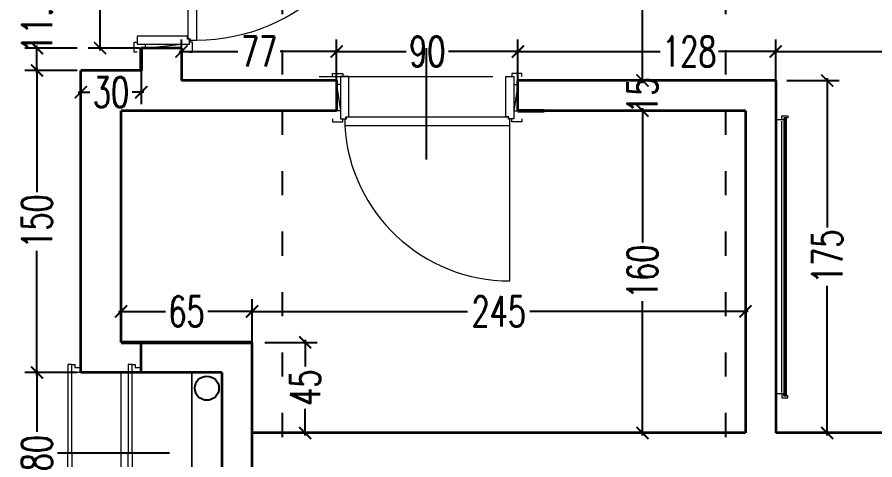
# Model space of a CAD drawing. Header units: centimetres. Extents: x -3207095 to 15275363, y -32656 to 4798027.
# Drawn here: x 693070.3 to 693496.1, y 4437580.4 to 4437800.2 of the extents above; entities that cross this region are included whole.
import ezdxf

# ---------------------------------------------------------------- set-up
doc = ezdxf.new("R2010")
doc.units = ezdxf.units.CM
doc.linetypes.add('ACAD_ISO03W100', pattern=[30, 12, -18])
doc.linetypes.add('DUZ', pattern=[500, 500])
doc.layers.get('0').update_dxf_attribs({"color": 1, "linetype": 'DUZ'})
for name, color, linetype in [('0 MC MAHAL', 94, 'Continuous'), ('DIM', 1, 'DUZ'), ('pen.kap.olc', 205, 'Continuous'), ('TESİSAT', 57, 'Continuous')]:
    doc.layers.add(name, color=color, linetype=linetype)
for name, color, linetype, lineweight in [('DUV', 220, 'Continuous', 50), ('DUVAR', 7, 'Continuous', 35), ('FE_MOBTEF.2', 33, 'Continuous', 18), ('iç duvar', 7, 'Continuous', 50), ('KAPEN', 151, 'Continuous', 9)]:
    doc.layers.add(name, color=color, linetype=linetype, lineweight=lineweight)
doc.styles.add('DIM', font='ROMANSTW.SHX', dxfattribs={"width": 0.7})
doc.dimstyles.new('1_100', dxfattribs={"dimtxt": 15, "dimasz": 6, "dimexe": 6, "dimexo": 0, "dimgap": 2, "dimtad": 0, "dimdec": 1, "dimzin": 11, "dimdsep": 46, "dimtxsty": 'DIM', "dimblk": 'ARCHTICK', "dimcen": 3, "dimdle": 1.25, "dimclrt": 2, "dimadec": 0, "dimazin": 0, "dimtfac": 1.25, "dimtdec": 1, "dimtix": 1, "dimtofl": 0, "dimtmove": 1, "dimatfit": 3, "dimldrblk": 'ARCHTICK', "dimfxl": 20, "dimfxlon": 1, "dimtolj": 1, "dimtzin": 0, "dimarcsym": 0})

# ---------------------------------------------------------------- blocks, each defined once
blk = doc.blocks.new('new block')
at = {"layer": 'KAPEN'}
for p, q in [((105202.0528, 48261.8596), (105202.0198, 48261.8596)), ((105202.0528, 48261.8526), (105202.0528, 48261.8596)), ((105202.0628, 48261.8526), (105202.0528, 48261.8526)), ((105202.0628, 48261.0466), (105202.0628, 48261.8526)), ((105202.0528, 48261.0466), (105202.0628, 48261.0466)), ((105202.0528, 48261.0396), (105202.0528, 48261.0466)), ((105201.2498, 48261.0396), (105202.0528, 48261.0396))]:
    blk.add_line(p, q, dxfattribs=at)
for points in [[(105202.0548, 48261.9196), (105202.0398, 48261.9196), (105202.0398, 48261.8696), (105202.0548, 48261.8696)], [(105202.2248, 48261.8796), (105202.2248, 48261.8996), (105202.0948, 48261.8796), (105202.0948, 48261.8996)], [(105202.2648, 48261.9196), (105202.2798, 48261.9196), (105202.2798, 48261.8696), (105202.2648, 48261.8696)], [(105202.0198, 48261.0396), (105202.0198, 48261.8596)], [(105202.0548, 48260.9796), (105202.0398, 48260.9796), (105202.0398, 48261.0296), (105202.0548, 48261.0296)], [(105202.2248, 48261.0196), (105202.2248, 48260.9996), (105202.0948, 48261.0196), (105202.0948, 48260.9996)], [(105202.2648, 48260.9796), (105202.2798, 48260.9796), (105202.2798, 48261.0296), (105202.2648, 48261.0296)]]:
    blk.add_lwpolyline(points, dxfattribs=at)
for points in [[(105202.0548, 48261.8796), (105202.0548, 48261.8546), (105202.0648, 48261.8546), (105202.0648, 48261.8396), (105202.2648, 48261.8396), (105202.2648, 48261.8796)], [(105202.0548, 48261.0196), (105202.0548, 48261.0446), (105202.0648, 48261.0446), (105202.0648, 48261.0596), (105202.2648, 48261.0596), (105202.2648, 48261.0196)]]:
    blk.add_lwpolyline(points, close=True, dxfattribs=at)
blk.add_arc((105202.0715, 48261.0396), 0.8216, 93.6023, 180, dxfattribs=at)
blk = doc.blocks.new('K210')
for p, q in [((0.04, 0.985), (0.04, 0.032)), ((0.96, 0.032), (0.96, 0.065)), ((0.04, 0.032), (0.047, 0.032)), ((0.047, 0.032), (0.047, 0.022)), ((0.047, 0.022), (0.953, 0.022)), ((0.953, 0.032), (0.96, 0.032)), ((0.953, 0.022), (0.953, 0.032))]:
    blk.add_line(p, q)
for points in [[(-0.02, 0.03), (-0.02, 0.045), (0.03, 0.045), (0.03, 0.03)], [(0.04, 0.065), (0.96, 0.065)], [(1.02, 0.03), (1.02, 0.045), (0.97, 0.045), (0.97, 0.03)], [(0.02, -0.19), (0, -0.19), (0.02, -0.01), (0, -0.01)], [(0.98, -0.19), (1, -0.19), (0.98, -0.01), (1, -0.01)], [(-0.02, -0.23), (-0.02, -0.245), (0.03, -0.245), (0.03, -0.23)], [(1.02, -0.23), (1.02, -0.245), (0.97, -0.245), (0.97, -0.23)]]:
    blk.add_lwpolyline(points)
for points in [[(0.02, 0.03), (0.045, 0.03), (0.045, 0.02), (0.06, 0.02), (0.06, -0.23), (0.02, -0.23)], [(0.98, 0.03), (0.955, 0.03), (0.955, 0.02), (0.94, 0.02), (0.94, -0.23), (0.98, -0.23)]]:
    blk.add_lwpolyline(points, close=True)
blk.add_arc((0.04, 0.065), 0.92, 0, 90)
blk = doc.blocks.new('rgtkjıtdkfgölv')
at = {"layer": 'FE_MOBTEF.2'}
for p, q in [((104445.9079, 48877.9319), (104445.8879, 48877.9319)), ((104445.8879, 48877.9319), (104445.8879, 48877.9019)), ((104445.8979, 48877.9139), (104445.8979, 48877.9219)), ((104445.8979, 48877.9219), (104447.2779, 48877.9219)), ((104445.8979, 48877.9219), (104445.9079, 48877.9219)), ((104445.8979, 48877.9019), (104445.8979, 48877.9219)), ((104445.9076, 48877.9319), (104445.9076, 48877.9619)), ((104445.9079, 48877.9219), (104445.9079, 48877.9319)), ((104447.2612, 48877.9319), (104445.9143, 48877.9319)), ((104447.2679, 48877.9319), (104447.2679, 48877.9619)), ((104447.2679, 48877.9319), (104447.2879, 48877.9319)), ((104447.2679, 48877.9219), (104447.2679, 48877.9319)), ((104447.2779, 48877.9219), (104447.2679, 48877.9219)), ((104447.2779, 48877.9019), (104447.2779, 48877.9219)), ((104447.2779, 48877.9219), (104447.2779, 48877.9139)), ((104447.2879, 48877.9319), (104447.2879, 48877.9019)), ((104445.8879, 48877.9019), (104445.8979, 48877.9019)), ((104445.8979, 48877.9079), (104445.8979, 48877.9139)), ((104445.8979, 48877.9139), (104447.2779, 48877.9139)), ((104447.2779, 48877.9139), (104445.8979, 48877.9139)), ((104447.2779, 48877.9079), (104445.8979, 48877.9079)), ((104447.2779, 48877.9139), (104447.2779, 48877.9079)), ((104447.2879, 48877.9019), (104447.2779, 48877.9019))]:
    blk.add_line(p, q, dxfattribs=at)
blk = doc.blocks.new('_ArchTick')
at = {"color": 0, "linetype": 'ByBlock', "const_width": 0.15}
blk.add_lwpolyline([(-0.5, -0.5), (0.5, 0.5)], dxfattribs=at)
blk = doc.blocks.new('*D4626')
at = {"layer": 'Defpoints', "color": 0, "linetype": 'Continuous', "lineweight": 5, "transparency": 16777216}
for p in [(693080.17, 4437623.74), (693101.93, 4437623.74), (693101.93, 4437543.74)]:
    blk.add_point(p, dxfattribs=at)
at = {"layer": 'DIM', "color": 0, "linetype": 'Continuous', "lineweight": -2, "transparency": 16777216}
for p, q in [((693100.17, 4437623.74), (693074.17, 4437623.74)), ((693080.17, 4437624.99), (693080.17, 4437594.24)), ((693080.17, 4437542.49), (693080.17, 4437573.24)), ((693100.17, 4437543.74), (693074.17, 4437543.74))]:
    blk.add_line(p, q, dxfattribs=at)
at = {"layer": 'DIM', "color": 0, "linetype": 'Continuous', "lineweight": -2, "transparency": 16777216, "xscale": 6, "yscale": 6, "zscale": 6}
for p, rotation in [((693080.17, 4437623.74), 90), ((693080.17, 4437543.74), 270)]:
    blk.add_blockref('_ArchTick', p, dxfattribs=dict(at, rotation=rotation))
at = {"layer": 'DIM', "color": 2, "linetype": 'Continuous', "lineweight": 5, "transparency": 16777216, "insert": (693080.17, 4437583.74), "char_height": 15, "attachment_point": 5, "rotation": 90, "style": 'DIM'}
blk.add_mtext('\\A1;80', dxfattribs=at)
blk = doc.blocks.new('*D4627')
at = {"layer": 'Defpoints', "color": 0, "linetype": 'Continuous', "lineweight": 5, "transparency": 16777216}
for p in [(693080.17, 4437773.74), (693101.93, 4437773.74), (693101.93, 4437623.74)]:
    blk.add_point(p, dxfattribs=at)
at = {"layer": 'DIM', "color": 0, "linetype": 'Continuous', "lineweight": -2, "transparency": 16777216}
for p, q in [((693100.17, 4437773.74), (693074.17, 4437773.74)), ((693080.17, 4437774.99), (693080.17, 4437713.24)), ((693080.17, 4437622.49), (693080.17, 4437684.24)), ((693100.17, 4437623.74), (693074.17, 4437623.74))]:
    blk.add_line(p, q, dxfattribs=at)
at = {"layer": 'DIM', "color": 0, "linetype": 'Continuous', "lineweight": -2, "transparency": 16777216, "xscale": 6, "yscale": 6, "zscale": 6}
for p, rotation in [((693080.17, 4437773.74), 90), ((693080.17, 4437623.74), 270)]:
    blk.add_blockref('_ArchTick', p, dxfattribs=dict(at, rotation=rotation))
at = {"layer": 'DIM', "color": 2, "linetype": 'Continuous', "lineweight": 5, "transparency": 16777216, "insert": (693080.17, 4437698.74), "char_height": 15, "attachment_point": 5, "rotation": 90, "style": 'DIM'}
blk.add_mtext('\\A1;150', dxfattribs=at)
blk = doc.blocks.new('*D4628')
at = {"layer": 'Defpoints', "color": 0, "linetype": 'Continuous', "lineweight": 5, "transparency": 16777216}
for p in [(693111.52, 4437884.85), (693131.93, 4437884.85), (693131.93, 4437784.85)]:
    blk.add_point(p, dxfattribs=at)
at = {"layer": 'DIM', "color": 0, "linetype": 'Continuous', "lineweight": -2, "transparency": 16777216}
for p, q in [((693131.52, 4437884.85), (693105.52, 4437884.85)), ((693111.52, 4437886.1), (693111.52, 4437849.35)), ((693111.52, 4437783.6), (693111.52, 4437820.35)), ((693131.52, 4437784.85), (693105.52, 4437784.85))]:
    blk.add_line(p, q, dxfattribs=at)
at = {"layer": 'DIM', "color": 0, "linetype": 'Continuous', "lineweight": -2, "transparency": 16777216, "xscale": 6, "yscale": 6, "zscale": 6}
for p, rotation in [((693111.52, 4437884.85), 90), ((693111.52, 4437784.85), 270)]:
    blk.add_blockref('_ArchTick', p, dxfattribs=dict(at, rotation=rotation))
at = {"layer": 'DIM', "color": 2, "linetype": 'Continuous', "lineweight": 5, "transparency": 16777216, "insert": (693111.52, 4437834.85), "char_height": 15, "attachment_point": 5, "rotation": 90, "style": 'DIM'}
blk.add_mtext('\\A1;100', dxfattribs=at)
blk = doc.blocks.new('*D4630')
at = {"layer": 'Defpoints', "color": 0, "linetype": 'Continuous', "lineweight": 5, "transparency": 16777216}
for p in [(693080.17, 4437784.85), (693105.52, 4437784.85), (693101.93, 4437773.74)]:
    blk.add_point(p, dxfattribs=at)
at = {"layer": 'DIM', "color": 0, "linetype": 'Continuous', "lineweight": -2, "transparency": 16777216}
for p, q in [((693100.17, 4437784.85), (693074.17, 4437784.85)), ((693080.17, 4437772.49), (693080.17, 4437786.1)), ((693100.17, 4437773.74), (693074.17, 4437773.74))]:
    blk.add_line(p, q, dxfattribs=at)
at = {"layer": 'DIM', "color": 0, "linetype": 'Continuous', "lineweight": -2, "transparency": 16777216, "xscale": 6, "yscale": 6, "zscale": 6}
for p, rotation in [((693080.17, 4437784.85), 90), ((693080.17, 4437773.74), 270)]:
    blk.add_blockref('_ArchTick', p, dxfattribs=dict(at, rotation=rotation))
at = {"layer": 'DIM', "color": 2, "linetype": 'Continuous', "lineweight": 5, "transparency": 16777216, "insert": (693080.17, 4437798.25), "char_height": 15, "attachment_point": 5, "rotation": 90, "style": 'DIM'}
blk.add_mtext('\\A1;11.1', dxfattribs=at)
blk = doc.blocks.new('*D4642')
at = {"layer": 'Defpoints', "color": 0, "linetype": 'Continuous', "lineweight": 5, "transparency": 16777216}
for p in [(693101.93, 4437773.74), (693131.93, 4437773.74), (693101.93, 4437762.94)]:
    blk.add_point(p, dxfattribs=at)
at = {"layer": 'DIM', "color": 0, "linetype": 'Continuous', "lineweight": -2, "transparency": 16777216}
for p, q in [((693101.93, 4437773.74), (693101.93, 4437756.94)), ((693131.93, 4437773.74), (693131.93, 4437756.94)), ((693100.68, 4437762.94), (693106.43, 4437762.94)), ((693133.18, 4437762.94), (693127.43, 4437762.94))]:
    blk.add_line(p, q, dxfattribs=at)
at = {"layer": 'DIM', "color": 0, "linetype": 'Continuous', "lineweight": -2, "transparency": 16777216, "xscale": 6, "yscale": 6, "zscale": 6, "rotation": 180}
blk.add_blockref('_ArchTick', (693101.93, 4437762.94), dxfattribs=at)
at = {"layer": 'DIM', "color": 0, "linetype": 'Continuous', "lineweight": -2, "transparency": 16777216, "xscale": 6, "yscale": 6, "zscale": 6}
blk.add_blockref('_ArchTick', (693131.93, 4437762.94), dxfattribs=at)
at = {"layer": 'DIM', "color": 2, "linetype": 'Continuous', "lineweight": 5, "transparency": 16777216, "insert": (693116.93, 4437762.94), "char_height": 15, "attachment_point": 5, "style": 'DIM'}
blk.add_mtext('\\A1;30', dxfattribs=at)
blk = doc.blocks.new('*D4662')
at = {"layer": 'Defpoints', "color": 0, "linetype": 'Continuous', "lineweight": 5, "transparency": 16777216}
for p in [(693396.93, 4437890.74), (693380.78, 4437768.74), (693396.93, 4437768.74)]:
    blk.add_point(p, dxfattribs=at)
at = {"layer": 'DIM', "color": 0, "linetype": 'Continuous', "lineweight": -2, "transparency": 16777216}
for p, q in [((693380.78, 4437891.99), (693380.78, 4437844.24)), ((693396.93, 4437890.74), (693374.78, 4437890.74)), ((693380.78, 4437767.49), (693380.78, 4437815.24)), ((693396.93, 4437768.74), (693374.78, 4437768.74))]:
    blk.add_line(p, q, dxfattribs=at)
at = {"layer": 'DIM', "color": 0, "linetype": 'Continuous', "lineweight": -2, "transparency": 16777216, "xscale": 6, "yscale": 6, "zscale": 6}
for p, rotation in [((693380.78, 4437890.74), 90), ((693380.78, 4437768.74), 270)]:
    blk.add_blockref('_ArchTick', p, dxfattribs=dict(at, rotation=rotation))
at = {"layer": 'DIM', "color": 2, "linetype": 'Continuous', "lineweight": 5, "transparency": 16777216, "insert": (693380.78, 4437829.74), "char_height": 15, "attachment_point": 5, "rotation": 90, "style": 'DIM'}
blk.add_mtext('\\A1;122', dxfattribs=at)
blk = doc.blocks.new('*D4663')
at = {"layer": 'Defpoints', "color": 0, "linetype": 'Continuous', "lineweight": 5, "transparency": 16777216}
for p in [(693446.93, 4437768.74), (693446.93, 4437593.74), (693472.5, 4437593.74)]:
    blk.add_point(p, dxfattribs=at)
at = {"layer": 'DIM', "color": 0, "linetype": 'Continuous', "lineweight": -2, "transparency": 16777216}
for p, q in [((693452.5, 4437768.74), (693478.5, 4437768.74)), ((693472.5, 4437769.99), (693472.5, 4437695.74)), ((693472.5, 4437592.49), (693472.5, 4437666.74)), ((693452.5, 4437593.74), (693478.5, 4437593.74))]:
    blk.add_line(p, q, dxfattribs=at)
at = {"layer": 'DIM', "color": 0, "linetype": 'Continuous', "lineweight": -2, "transparency": 16777216, "xscale": 6, "yscale": 6, "zscale": 6}
for p, rotation in [((693472.5, 4437768.74), 90), ((693472.5, 4437593.74), 270)]:
    blk.add_blockref('_ArchTick', p, dxfattribs=dict(at, rotation=rotation))
at = {"layer": 'DIM', "color": 2, "linetype": 'Continuous', "lineweight": 5, "transparency": 16777216, "insert": (693472.5, 4437681.24), "char_height": 15, "attachment_point": 5, "rotation": 90, "style": 'DIM'}
blk.add_mtext('\\A1;175', dxfattribs=at)
blk = doc.blocks.new('*D4664')
at = {"layer": 'Defpoints', "color": 0, "linetype": 'Continuous', "lineweight": 5, "transparency": 16777216}
for p in [(693431.93, 4437654.13), (693186.93, 4437638.74), (693431.93, 4437638.74)]:
    blk.add_point(p, dxfattribs=at)
at = {"layer": 'DIM', "color": 0, "linetype": 'Continuous', "lineweight": -2, "transparency": 16777216}
for p, q in [((693186.93, 4437638.74), (693186.93, 4437660.13)), ((693431.93, 4437638.74), (693431.93, 4437660.13)), ((693185.68, 4437654.13), (693293.93, 4437654.13)), ((693433.18, 4437654.13), (693324.93, 4437654.13))]:
    blk.add_line(p, q, dxfattribs=at)
at = {"layer": 'DIM', "color": 0, "linetype": 'Continuous', "lineweight": -2, "transparency": 16777216, "xscale": 6, "yscale": 6, "zscale": 6, "rotation": 180}
blk.add_blockref('_ArchTick', (693186.93, 4437654.13), dxfattribs=at)
at = {"layer": 'DIM', "color": 0, "linetype": 'Continuous', "lineweight": -2, "transparency": 16777216, "xscale": 6, "yscale": 6, "zscale": 6}
blk.add_blockref('_ArchTick', (693431.93, 4437654.13), dxfattribs=at)
at = {"layer": 'DIM', "color": 2, "linetype": 'Continuous', "lineweight": 5, "transparency": 16777216, "insert": (693309.43, 4437654.13), "char_height": 15, "attachment_point": 5, "style": 'DIM'}
blk.add_mtext('\\A1;245', dxfattribs=at)
blk = doc.blocks.new('*D4665')
at = {"layer": 'Defpoints', "color": 0, "linetype": 'Continuous', "lineweight": 5, "transparency": 16777216}
for p in [(693121.93, 4437654.13), (693121.93, 4437638.74), (693186.93, 4437638.74)]:
    blk.add_point(p, dxfattribs=at)
at = {"layer": 'DIM', "color": 0, "linetype": 'Continuous', "lineweight": -2, "transparency": 16777216}
for p, q in [((693121.93, 4437638.74), (693121.93, 4437660.13)), ((693186.93, 4437638.74), (693186.93, 4437660.13)), ((693120.68, 4437654.13), (693143.93, 4437654.13)), ((693188.18, 4437654.13), (693164.93, 4437654.13))]:
    blk.add_line(p, q, dxfattribs=at)
at = {"layer": 'DIM', "color": 0, "linetype": 'Continuous', "lineweight": -2, "transparency": 16777216, "xscale": 6, "yscale": 6, "zscale": 6, "rotation": 180}
blk.add_blockref('_ArchTick', (693121.93, 4437654.13), dxfattribs=at)
at = {"layer": 'DIM', "color": 0, "linetype": 'Continuous', "lineweight": -2, "transparency": 16777216, "xscale": 6, "yscale": 6, "zscale": 6}
blk.add_blockref('_ArchTick', (693186.93, 4437654.13), dxfattribs=at)
at = {"layer": 'DIM', "color": 2, "linetype": 'Continuous', "lineweight": 5, "transparency": 16777216, "insert": (693154.43, 4437654.13), "char_height": 15, "attachment_point": 5, "style": 'DIM'}
blk.add_mtext('\\A1;65', dxfattribs=at)
blk = doc.blocks.new('*D4666')
at = {"layer": 'Defpoints', "color": 0, "linetype": 'Continuous', "lineweight": 5, "transparency": 16777216}
for p in [(693396.93, 4437768.74), (693380.78, 4437753.74), (693396.93, 4437753.74)]:
    blk.add_point(p, dxfattribs=at)
at = {"layer": 'DIM', "color": 0, "linetype": 'Continuous', "lineweight": -2, "transparency": 16777216}
for p, q in [((693380.78, 4437768.74), (693380.78, 4437774.74)), ((693396.93, 4437768.74), (693374.78, 4437768.74)), ((693396.93, 4437753.74), (693374.78, 4437753.74)), ((693380.78, 4437753.74), (693380.78, 4437747.74))]:
    blk.add_line(p, q, dxfattribs=at)
at = {"layer": 'DIM', "color": 0, "linetype": 'Continuous', "lineweight": -2, "transparency": 16777216, "xscale": 6, "yscale": 6, "zscale": 6}
for p, rotation in [((693380.78, 4437768.74), 270), ((693380.78, 4437753.74), 90)]:
    blk.add_blockref('_ArchTick', p, dxfattribs=dict(at, rotation=rotation))
at = {"layer": 'DIM', "color": 2, "linetype": 'Continuous', "lineweight": 5, "transparency": 16777216, "insert": (693380.78, 4437761.24), "char_height": 15, "attachment_point": 5, "rotation": 90, "style": 'DIM'}
blk.add_mtext('\\A1;15', dxfattribs=at)
blk = doc.blocks.new('*D4668')
at = {"layer": 'Defpoints', "color": 0, "linetype": 'Continuous', "lineweight": 5, "transparency": 16777216}
for p in [(693396.93, 4437753.74), (693380.78, 4437593.74), (693383.29, 4437593.74)]:
    blk.add_point(p, dxfattribs=at)
at = {"layer": 'DIM', "color": 0, "linetype": 'Continuous', "lineweight": -2, "transparency": 16777216}
for p, q in [((693380.78, 4437754.99), (693380.78, 4437688.24)), ((693396.93, 4437753.74), (693374.78, 4437753.74)), ((693380.78, 4437592.49), (693380.78, 4437659.24)), ((693383.29, 4437593.74), (693374.78, 4437593.74))]:
    blk.add_line(p, q, dxfattribs=at)
at = {"layer": 'DIM', "color": 0, "linetype": 'Continuous', "lineweight": -2, "transparency": 16777216, "xscale": 6, "yscale": 6, "zscale": 6}
for p, rotation in [((693380.78, 4437753.74), 90), ((693380.78, 4437593.74), 270)]:
    blk.add_blockref('_ArchTick', p, dxfattribs=dict(at, rotation=rotation))
at = {"layer": 'DIM', "color": 2, "linetype": 'Continuous', "lineweight": 5, "transparency": 16777216, "insert": (693380.78, 4437673.74), "char_height": 15, "attachment_point": 5, "rotation": 90, "style": 'DIM'}
blk.add_mtext('\\A1;160', dxfattribs=at)
blk = doc.blocks.new('*D4669')
at = {"layer": 'Defpoints', "color": 0, "linetype": 'Continuous', "lineweight": 5, "transparency": 16777216}
for p in [(693228.93, 4437783.16), (693151.93, 4437768.74), (693228.93, 4437768.74)]:
    blk.add_point(p, dxfattribs=at)
at = {"layer": 'DIM', "color": 0, "linetype": 'Continuous', "lineweight": -2, "transparency": 16777216}
for p, q in [((693151.93, 4437768.74), (693151.93, 4437789.16)), ((693228.93, 4437768.74), (693228.93, 4437789.16)), ((693150.68, 4437783.16), (693179.93, 4437783.16)), ((693230.18, 4437783.16), (693200.93, 4437783.16))]:
    blk.add_line(p, q, dxfattribs=at)
at = {"layer": 'DIM', "color": 0, "linetype": 'Continuous', "lineweight": -2, "transparency": 16777216, "xscale": 6, "yscale": 6, "zscale": 6, "rotation": 180}
blk.add_blockref('_ArchTick', (693151.93, 4437783.16), dxfattribs=at)
at = {"layer": 'DIM', "color": 0, "linetype": 'Continuous', "lineweight": -2, "transparency": 16777216, "xscale": 6, "yscale": 6, "zscale": 6}
blk.add_blockref('_ArchTick', (693228.93, 4437783.16), dxfattribs=at)
at = {"layer": 'DIM', "color": 2, "linetype": 'Continuous', "lineweight": 5, "transparency": 16777216, "insert": (693190.43, 4437783.16), "char_height": 15, "attachment_point": 5, "style": 'DIM'}
blk.add_mtext('\\A1;77', dxfattribs=at)
blk = doc.blocks.new('*D4670')
at = {"layer": 'Defpoints', "color": 0, "linetype": 'Continuous', "lineweight": 5, "transparency": 16777216}
for p in [(693318.93, 4437783.16), (693228.93, 4437768.74), (693318.93, 4437766.74)]:
    blk.add_point(p, dxfattribs=at)
at = {"layer": 'DIM', "color": 0, "linetype": 'Continuous', "lineweight": -2, "transparency": 16777216}
for p, q in [((693228.93, 4437768.74), (693228.93, 4437789.16)), ((693318.93, 4437766.74), (693318.93, 4437789.16)), ((693227.68, 4437783.16), (693263.43, 4437783.16)), ((693320.18, 4437783.16), (693284.43, 4437783.16))]:
    blk.add_line(p, q, dxfattribs=at)
at = {"layer": 'DIM', "color": 0, "linetype": 'Continuous', "lineweight": -2, "transparency": 16777216, "xscale": 6, "yscale": 6, "zscale": 6, "rotation": 180}
blk.add_blockref('_ArchTick', (693228.93, 4437783.16), dxfattribs=at)
at = {"layer": 'DIM', "color": 0, "linetype": 'Continuous', "lineweight": -2, "transparency": 16777216, "xscale": 6, "yscale": 6, "zscale": 6}
blk.add_blockref('_ArchTick', (693318.93, 4437783.16), dxfattribs=at)
at = {"layer": 'DIM', "color": 2, "linetype": 'Continuous', "lineweight": 5, "transparency": 16777216, "insert": (693273.93, 4437783.16), "char_height": 15, "attachment_point": 5, "style": 'DIM'}
blk.add_mtext('\\A1;90', dxfattribs=at)
blk = doc.blocks.new('*D4671')
at = {"layer": 'Defpoints', "color": 0, "linetype": 'Continuous', "lineweight": 5, "transparency": 16777216}
for p in [(693446.93, 4437783.16), (693318.93, 4437766.74), (693446.93, 4437766.74)]:
    blk.add_point(p, dxfattribs=at)
at = {"layer": 'DIM', "color": 0, "linetype": 'Continuous', "lineweight": -2, "transparency": 16777216}
for p, q in [((693318.93, 4437766.74), (693318.93, 4437789.16)), ((693446.93, 4437766.74), (693446.93, 4437789.16)), ((693317.68, 4437783.16), (693389.52, 4437783.16)), ((693448.18, 4437783.16), (693418.52, 4437783.16))]:
    blk.add_line(p, q, dxfattribs=at)
at = {"layer": 'DIM', "color": 0, "linetype": 'Continuous', "lineweight": -2, "transparency": 16777216, "xscale": 6, "yscale": 6, "zscale": 6, "rotation": 180}
blk.add_blockref('_ArchTick', (693318.93, 4437783.16), dxfattribs=at)
at = {"layer": 'DIM', "color": 0, "linetype": 'Continuous', "lineweight": -2, "transparency": 16777216, "xscale": 6, "yscale": 6, "zscale": 6}
blk.add_blockref('_ArchTick', (693446.93, 4437783.16), dxfattribs=at)
at = {"layer": 'DIM', "color": 2, "linetype": 'Continuous', "lineweight": 5, "transparency": 16777216, "insert": (693404.02, 4437783.16), "char_height": 15, "attachment_point": 5, "style": 'DIM'}
blk.add_mtext('\\A1;128', dxfattribs=at)
blk = doc.blocks.new('*D4672')
at = {"layer": 'Defpoints', "color": 0, "linetype": 'Continuous', "lineweight": 5, "transparency": 16777216}
for p in [(693946.93, 4437783.16), (693446.93, 4437768.74), (693946.93, 4437768.74)]:
    blk.add_point(p, dxfattribs=at)
at = {"layer": 'DIM', "color": 0, "linetype": 'Continuous', "lineweight": -2, "transparency": 16777216}
for p, q in [((693446.93, 4437768.74), (693446.93, 4437789.16)), ((693946.93, 4437768.74), (693946.93, 4437789.16)), ((693445.68, 4437783.16), (693681.43, 4437783.16)), ((693948.18, 4437783.16), (693712.43, 4437783.16))]:
    blk.add_line(p, q, dxfattribs=at)
at = {"layer": 'DIM', "color": 0, "linetype": 'Continuous', "lineweight": -2, "transparency": 16777216, "xscale": 6, "yscale": 6, "zscale": 6, "rotation": 180}
blk.add_blockref('_ArchTick', (693446.93, 4437783.16), dxfattribs=at)
at = {"layer": 'DIM', "color": 0, "linetype": 'Continuous', "lineweight": -2, "transparency": 16777216, "xscale": 6, "yscale": 6, "zscale": 6}
blk.add_blockref('_ArchTick', (693946.93, 4437783.16), dxfattribs=at)
at = {"layer": 'DIM', "color": 2, "linetype": 'Continuous', "lineweight": 5, "transparency": 16777216, "insert": (693696.93, 4437783.16), "char_height": 15, "attachment_point": 5, "style": 'DIM'}
blk.add_mtext('\\A1;500', dxfattribs=at)
blk = doc.blocks.new('*D4897')
at = {"layer": 'Defpoints', "color": 0, "linetype": 'Continuous', "lineweight": 5, "transparency": 16777216}
for p in [(693186.93, 4437638.74), (693213.33, 4437638.74), (693186.93, 4437593.74)]:
    blk.add_point(p, dxfattribs=at)
at = {"layer": 'DIM', "color": 0, "linetype": 'Continuous', "lineweight": -2, "transparency": 16777216}
for p, q in [((693193.33, 4437638.74), (693219.33, 4437638.74)), ((693213.33, 4437639.99), (693213.33, 4437626.74)), ((693213.33, 4437592.49), (693213.33, 4437605.74)), ((693193.33, 4437593.74), (693219.33, 4437593.74))]:
    blk.add_line(p, q, dxfattribs=at)
at = {"layer": 'DIM', "color": 0, "linetype": 'Continuous', "lineweight": -2, "transparency": 16777216, "xscale": 6, "yscale": 6, "zscale": 6}
for p, rotation in [((693213.33, 4437638.74), 90), ((693213.33, 4437593.74), 270)]:
    blk.add_blockref('_ArchTick', p, dxfattribs=dict(at, rotation=rotation))
at = {"layer": 'DIM', "color": 2, "linetype": 'Continuous', "lineweight": 5, "transparency": 16777216, "insert": (693213.33, 4437616.24), "char_height": 15, "attachment_point": 5, "rotation": 90, "style": 'DIM'}
blk.add_mtext('\\A1;45', dxfattribs=at)

msp = doc.modelspace()

# ---------------------------------------------------------------- linework, layer by layer
at = {"color": 232, "linetype": 'ACAD_ISO03W100'}
for p, q in [((693201.93, 4439853.74), (693201.93, 4436723.74)), ((693421.93, 4439853.74), (693421.93, 4436723.74))]:
    msp.add_line(p, q, dxfattribs=at)
at = {"layer": 'DUV'}
for p, q in [((693131.93, 4437784.85), (693131.93, 4437773.74)), ((693331.93, 4437753.74), (693318.93, 4437753.74)), ((693186.93, 4437638.74), (693121.93, 4437638.74))]:
    msp.add_line(p, q, dxfattribs=at)
at = {"layer": 'DUVAR'}
for p, q in [((693131.93, 4437773.74), (693131.93, 4437784.85)), ((693151.93, 4437784.85), (693131.93, 4437784.85)), ((693151.93, 4437784.85), (693151.93, 4437768.74)), ((693131.93, 4437773.74), (693101.93, 4437773.74)), ((693101.93, 4437623.74), (693101.93, 4437773.74)), ((693228.93, 4437768.74), (693151.93, 4437768.74)), ((693228.93, 4437768.74), (693228.93, 4437753.74)), ((693318.93, 4437753.74), (693318.93, 4437768.74)), ((693446.93, 4437768.74), (693318.93, 4437768.74)), ((693446.93, 4437768.74), (693446.93, 4437593.74)), ((693228.93, 4437753.74), (693121.93, 4437753.74)), ((693121.93, 4437638.74), (693121.93, 4437753.74)), ((693431.93, 4437753.74), (693318.93, 4437753.74)), ((693431.93, 4437753.74), (693431.93, 4437593.74)), ((693186.93, 4437638.74), (693121.93, 4437638.74)), ((693186.93, 4437638.74), (693131.93, 4437638.74)), ((693131.93, 4437623.74), (693131.93, 4437638.74)), ((693186.93, 4437528.74), (693186.93, 4437638.74)), ((693186.93, 4437593.74), (693186.93, 4437638.74)), ((693171.93, 4437623.74), (693101.93, 4437623.74)), ((693171.93, 4437623.74), (693131.93, 4437623.74)), ((693171.93, 4437623.74), (693171.93, 4437543.74)), ((693171.93, 4437623.74), (693171.93, 4437543.74)), ((693431.93, 4437593.74), (693186.93, 4437593.74)), ((693946.93, 4437593.74), (693446.93, 4437593.74))]:
    msp.add_line(p, q, dxfattribs=at)
at = {"layer": 'iç duvar', "color": 7, "lineweight": 18}
msp.add_line((693156.98, 4437623.74), (693156.98, 4437543.74), dxfattribs=at)
at = {"layer": 'KAPEN'}
for p, q in [((693220.19, 4437770.74), (693306.4, 4437770.74)), ((693121.93, 4437543.74), (693121.93, 4437623.74)), ((693156.98, 4437543.74), (693156.98, 4437623.74))]:
    msp.add_line(p, q, dxfattribs=at)
for points in [[(693097.43, 4437583.74), (693097.43, 4437627.74), (693095.43, 4437627.74), (693095.43, 4437583.74)], [(693127.43, 4437583.74), (693127.43, 4437627.74), (693125.43, 4437627.74), (693125.43, 4437583.74)], [(693097.43, 4437583.74), (693097.43, 4437539.74), (693095.43, 4437539.74), (693095.43, 4437583.74)], [(693127.43, 4437583.74), (693127.43, 4437539.74), (693125.43, 4437539.74), (693125.43, 4437583.74)]]:
    msp.add_lwpolyline(points, dxfattribs=at)
for points in [[(693097.43, 4437623.74), (693097.43, 4437627.74), (693098.93, 4437627.74), (693098.93, 4437626.24), (693101.93, 4437626.24), (693101.93, 4437623.74), (693097.43, 4437623.74)], [(693097.43, 4437623.74), (693097.43, 4437627.74), (693098.93, 4437627.74), (693098.93, 4437626.24), (693101.93, 4437626.24), (693101.93, 4437623.74), (693097.43, 4437623.74)], [(693127.43, 4437623.74), (693127.43, 4437627.74), (693128.93, 4437627.74), (693128.93, 4437626.24), (693131.93, 4437626.24), (693131.93, 4437623.74), (693127.43, 4437623.74)], [(693127.43, 4437623.74), (693127.43, 4437627.74), (693128.93, 4437627.74), (693128.93, 4437626.24), (693131.93, 4437626.24), (693131.93, 4437623.74), (693127.43, 4437623.74)]]:
    msp.add_lwpolyline(points, close=True, dxfattribs=at)
at = {"layer": 'pen.kap.olc'}
for points in [[(693273.62, 4437729.47), (693273.62, 4437784.84)], [(693145.91, 4437583.74), (693090.33, 4437583.74)]]:
    msp.add_lwpolyline(points, dxfattribs=at)
at = {"layer": 'TESİSAT', "color": 8}
msp.add_circle((693164.51, 4437615.98), 6, dxfattribs=at)
msp.add_circle((693164.51, 4437615.98), 6, dxfattribs=at)

# ---------------------------------------------------------------- block references
at = {"xscale": 99.999999999621, "yscale": 99.999999999621, "zscale": 99.999999999621, "rotation": 90.00000000000001}
msp.add_blockref('new block', (5519418.89, -6082455.74), dxfattribs=at)
at = {"layer": '0 MC MAHAL', "xscale": -99.999999999621, "yscale": 99.999999999621, "zscale": 99.999999999621, "rotation": 90}
msp.add_blockref('rgtkjıtdkfgölv', (5581243.12, 14882340.02), dxfattribs=at)
at = {"layer": 'KAPEN', "xscale": 99.999999999621, "yscale": 99.999999999621, "zscale": 99.999999999621, "rotation": 270}
msp.add_blockref('K210', (693152.93, 4437884.85), dxfattribs=at)

# ---------------------------------------------------------------- dimensions: what is measured, and where the dimension line sits
at = {"layer": 'DIM', "linetype": 'Continuous', "lineweight": 5}
for base, p1, p2, angle, picture, middle in [((693380.78, 4437768.74), (693396.93, 4437890.74), (693396.93, 4437768.74), 90, '*D4662', (693380.78, 4437829.74)), ((693111.52, 4437884.85), (693131.93, 4437784.85), (693131.93, 4437884.85), 90, '*D4628', (693111.52, 4437834.85)), ((693228.93, 4437783.16), (693151.93, 4437768.74), (693228.93, 4437768.74), 180, '*D4669', (693190.43, 4437783.16)), ((693318.93, 4437783.16), (693228.93, 4437768.74), (693318.93, 4437766.74), 180, '*D4670', (693273.93, 4437783.16)), ((693946.93, 4437783.16), (693446.93, 4437768.74), (693946.93, 4437768.74), 180, '*D4672', (693696.93, 4437783.16)), ((693080.17, 4437773.74), (693101.93, 4437623.74), (693101.93, 4437773.74), 90, '*D4627', (693080.17, 4437698.74)), ((693101.93, 4437762.94), (693131.93, 4437773.74), (693101.93, 4437773.74), 180, '*D4642', (693116.93, 4437762.94)), ((693380.78, 4437753.74), (693396.93, 4437768.74), (693396.93, 4437753.74), 90, '*D4666', (693380.78, 4437761.24)), ((693472.5, 4437593.74), (693446.93, 4437768.74), (693446.93, 4437593.74), 90, '*D4663', (693472.5, 4437681.24)), ((693380.78, 4437593.74), (693396.93, 4437753.74), (693383.29, 4437593.74), 90, '*D4668', (693380.78, 4437673.74)), ((693121.93, 4437654.13), (693186.93, 4437638.74), (693121.93, 4437638.74), 180, '*D4665', (693154.43, 4437654.13)), ((693431.93, 4437654.13), (693186.93, 4437638.74), (693431.93, 4437638.74), 180, '*D4664', (693309.43, 4437654.13)), ((693213.33, 4437638.74), (693186.93, 4437593.74), (693186.93, 4437638.74), 90, '*D4897', (693213.33, 4437616.24)), ((693080.17, 4437623.74), (693101.93, 4437543.74), (693101.93, 4437623.74), 90, '*D4626', (693080.17, 4437583.74))]:
    dim = msp.add_linear_dim(base=base, p1=p1, p2=p2, angle=angle, dimstyle='1_100', dxfattribs=at)
    dim.commit()
    dim.dimension.update_dxf_attribs({"geometry": picture, "text_midpoint": middle})
for base, p1, p2, angle, picture, middle in [((693080.17, 4437784.85), (693101.93, 4437773.74), (693105.52, 4437784.85), 90, '*D4630', (693080.17, 4437798.25)), ((693446.93, 4437783.16), (693318.93, 4437766.74), (693446.93, 4437766.74), 180, '*D4671', (693404.02, 4437783.16))]:
    dim = msp.add_linear_dim(base=base, p1=p1, p2=p2, angle=angle, dimstyle='1_100', dxfattribs=at)
    dim.commit()
    dim.dimension.update_dxf_attribs({"geometry": picture, "text_midpoint": middle, "dimtype": 160})

doc.saveas('drawing.dxf')
